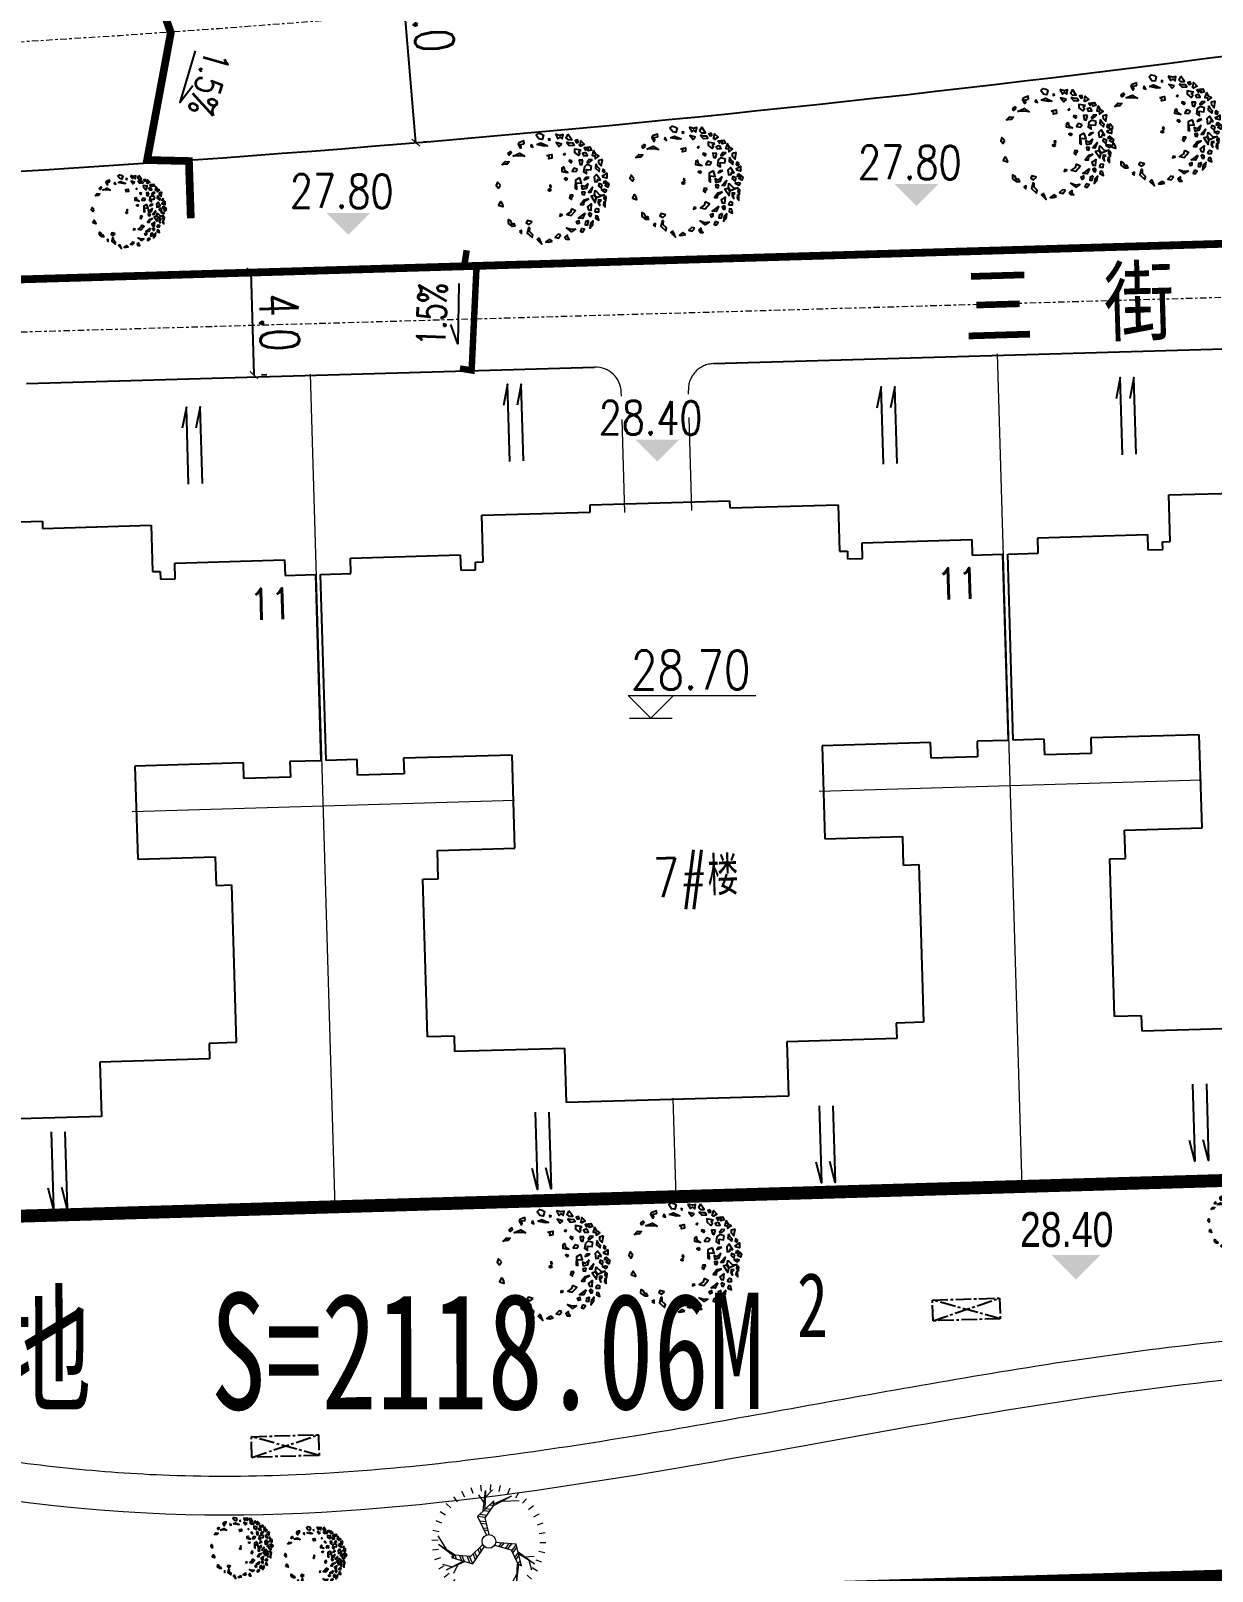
# Model space of a CAD drawing. Header units: inches. Extents: x 393 to 1582, y 246 to 1188.
# Drawn here: x 1165.7 to 1211.4, y 456.1 to 515.7 of the extents above; entities that cross this region are included whole.
import ezdxf

# ---------------------------------------------------------------- set-up
doc = ezdxf.new("R2010")
doc.units = ezdxf.units.IN
doc.header["$MEASUREMENT"] = 0
for name, pattern in [('ACAD_ISO10W100', [18.5, 12, -3, 0.5, -3]), ('CENTERX2', [4, 2.5, -0.5, 0.5, -0.5]), ('DASHED2', [0.375, 0.25, -0.125]), ('DOTE', [2.42, 2, -0.2, 0.02, -0.2])]:
    doc.linetypes.add(name, pattern=pattern)
for name, color, linetype, lineweight in [('buildelev', 2, 'Continuous', 20), ('FENCE', 100, 'Continuous', 18), ('ROAD', 1, 'Continuous', 25), ('ROAD-CENTER', 7, 'CENTERX2', 18), ('walk', 2, 'Continuous', 18), ('围墙', 75, 'FENCELINE1', 15), ('建筑型号', 2, 'Continuous', 18), ('树', 84, 'Continuous', 15)]:
    doc.layers.add(name, color=color, linetype=linetype, lineweight=lineweight)
for name, color, linetype in [('drain', 4, 'Continuous'), ('ELEV', 1, 'Continuous'), ('GREEN', 64, 'Continuous'), ('PUB_TEXT', 7, 'Continuous'), ('ROAD-TEXT', 4, 'Continuous'), ('roaddim', 2, 'Continuous'), ('roadradiu', 3, 'Continuous'), ('公共绿地', 3, 'Continuous'), ('外墙', 42, 'Continuous'), ('建筑层数', 7, 'Continuous'), ('车库边线', 4, 'DOTE')]:
    doc.layers.add(name, color=color, linetype=linetype)
doc.styles.add('-黑体', font='simhei.ttf', dxfattribs={"width": 0.8})
doc.styles.add('_HZTXT', font='txt.shx', dxfattribs={"width": 0.8, "bigfont": 'hztxt.shx'})
doc.styles.add('DIM_FONT', font='SIMPLEX.shx', dxfattribs={"width": 0.8})
doc.styles.add('FLS', font='', dxfattribs={"width": 0.8})
doc.styles.add('HZ', font='simplex.shx', dxfattribs={"width": 0.7, "bigfont": 'hztxt.shx'})
doc.styles.add('RO', font='romans.shx', dxfattribs={"width": 0.8})
doc.styles.add('宋体', font='', dxfattribs={"width": 0.7, "height": 1000})
doc.styles.get('FLS').set_extended_font_data('创艺繁隶书')
doc.styles.get('宋体').set_extended_font_data('SimSun')
doc.linetypes.add('FENCELINE1', pattern='A,0.25,-0.1,[133,ltypeshp.shx,S=0.1,R=0,X=-0.1,Y=0],-0.1,1', length=1.45)
doc.dimstyles.new('NORMAL', dxfattribs={"dimtxt": 1.5, "dimasz": 0.3, "dimexe": 0.5, "dimexo": 0.3, "dimgap": 0.3, "dimtad": 1, "dimdec": 1, "dimzin": 1, "dimdsep": 46, "dimtxsty": 'HZ', "dimblk": 'ARCHTICK', "dimcen": 0, "dimclrt": 256, "dimadec": 0, "dimazin": 0, "dimtfac": 1, "dimtdec": 1, "dimtofl": 0, "dimtmove": 0, "dimatfit": 3, "dimldrblk": 'ARCHTICK', "dimfxl": 1, "dimtolj": 2, "dimtzin": 0, "dimarcsym": 0})

# ---------------------------------------------------------------- blocks, each defined once
blk = doc.blocks.new('_ARCHTICK')
at = {"color": 0, "linetype": 'ByBlock', "const_width": 0.15}
blk.add_lwpolyline([(-0.5, -0.5), (0.5, 0.5)], dxfattribs=at)
blk = doc.blocks.new('*D98')
at = {"layer": 'DEFPOINTS', "color": 0, "ltscale": 0.3, "transparency": 16777216}
for p in [(1179.789, 521.316), (1179.789, 521.316), (1180.623, 511.351)]:
    blk.add_point(p, dxfattribs=at)
at = {"layer": 'roaddim', "color": 0, "lineweight": -2, "ltscale": 0.3, "transparency": 16777216}
for p, q in [((1180.623, 511.351), (1179.789, 521.316)), ((1180.088, 521.341), (1180.287, 521.358)), ((1180.922, 511.376), (1181.121, 511.393))]:
    blk.add_line(p, q, dxfattribs=at)
at = {"layer": 'roaddim', "color": 0, "lineweight": -2, "ltscale": 0.3, "transparency": 16777216, "xscale": 0.3, "yscale": 0.3, "zscale": 0.3}
for p, rotation in [((1179.789, 521.316), 94.78542246454629), ((1180.623, 511.351), 274.7854224645463)]:
    blk.add_blockref('_ARCHTICK', p, dxfattribs=dict(at, rotation=rotation))
at = {"layer": 'roaddim', "ltscale": 0.3, "transparency": 16777216, "insert": (1181.252, 516.421), "char_height": 1.5, "attachment_point": 5, "rotation": 274.78542, "style": 'HZ'}
blk.add_mtext('\\A2;10.0', dxfattribs=at)
blk = doc.blocks.new('*D345')
at = {"layer": 'DEFPOINTS', "color": 0, "ltscale": 0.3, "transparency": 16777216}
for p in [(1179.789, 521.316), (1179.789, 521.316), (1180.623, 511.351)]:
    blk.add_point(p, dxfattribs=at)
at = {"layer": 'roaddim', "color": 0, "lineweight": -2, "ltscale": 0.3, "transparency": 16777216}
for p, q in [((1180.623, 511.351), (1179.789, 521.316)), ((1180.088, 521.341), (1180.287, 521.358)), ((1180.922, 511.376), (1181.121, 511.393))]:
    blk.add_line(p, q, dxfattribs=at)
at = {"layer": 'roaddim', "color": 0, "lineweight": -2, "ltscale": 0.3, "transparency": 16777216, "xscale": 0.3, "yscale": 0.3, "zscale": 0.3}
for p, rotation in [((1179.789, 521.316), 94.78542246454629), ((1180.623, 511.351), 274.7854224645463)]:
    blk.add_blockref('_ARCHTICK', p, dxfattribs=dict(at, rotation=rotation))
at = {"layer": 'roaddim', "ltscale": 0.3, "transparency": 16777216, "insert": (1181.059, 518.729), "char_height": 1.5, "attachment_point": 5, "rotation": 274.78542, "style": 'HZ'}
blk.add_mtext('\\A2;10.0', dxfattribs=at)
blk = doc.blocks.new('bg')
at = {"layer": 'buildelev'}
blk.add_line((403415.903, 597892.095), (403417.408, 597892.095), dxfattribs=at)
blk.add_lwpolyline([(403417.451, 597892.89), (403416.656, 597892.095), (403415.86, 597892.89), (403420.35, 597892.89)], dxfattribs=at)
blk = doc.blocks.new('psss')
at = {"layer": 'drain', "ltscale": 3}
for points in [[(-2.979, 0.527), (0.007, 0.531), (-0.808, 0.714)], [(-2.967, -0.004), (0, 0), (-0.815, 0.183)]]:
    blk.add_lwpolyline(points, dxfattribs=at)
blk = doc.blocks.new('*D196')
at = {"layer": 'DEFPOINTS', "color": 0, "ltscale": 0.3, "transparency": 16777216}
for p in [(1174.236, 506.365), (1174.354, 502.366), (1174.354, 502.366)]:
    blk.add_point(p, dxfattribs=at)
at = {"layer": 'roaddim', "color": 0, "lineweight": -2, "ltscale": 0.3, "transparency": 16777216}
for p, q in [((1174.236, 506.365), (1174.354, 502.366)), ((1174.536, 506.373), (1174.736, 506.379)), ((1174.654, 502.375), (1174.854, 502.381))]:
    blk.add_line(p, q, dxfattribs=at)
at = {"layer": 'roaddim', "color": 0, "lineweight": -2, "ltscale": 0.3, "transparency": 16777216, "xscale": 0.3, "yscale": 0.3, "zscale": 0.3}
for p, rotation in [((1174.236, 506.365), 91.69491554800278), ((1174.354, 502.366), 271.6949155480028)]:
    blk.add_blockref('_ARCHTICK', p, dxfattribs=dict(at, rotation=rotation))
at = {"layer": 'roaddim', "ltscale": 0.3, "transparency": 16777216, "insert": (1175.345, 504.396), "char_height": 1.5, "attachment_point": 5, "rotation": 271.69492, "style": 'HZ'}
blk.add_mtext('\\A2;4.0', dxfattribs=at)
blk = doc.blocks.new('t2')
for p, q in [((-1.778, 2.79), (-1.586, 2.486)), ((-1.436, 2.005), (-0.893, 2.819)), ((-1.267, 3.056), (-1.13, 2.723)), ((-0.717, 3.229), (-0.64, 2.878)), ((-0.145, 3.305), (-0.13, 2.946)), ((0.431, 3.28), (0.383, 2.924)), ((0.994, 3.155), (0.885, 2.813)), ((1.527, 2.935), (1.36, 2.616)), ((-2.625, 2.013), (-2.34, 1.793)), ((-2.297, 1.922), (-2.202, 1.35)), ((-2.235, 2.438), (-1.993, 2.173)), ((-1.341, 2.608), (-1.585, 1.519)), ((-1.341, 2.608), (-1.511, 1.474)), ((2.013, 2.625), (1.793, 2.34)), ((2.438, 2.235), (2.173, 1.993)), ((-3.155, 0.994), (-2.813, 0.885)), ((-2.935, 1.527), (-2.616, 1.36)), ((-1.951, 1.096), (-2.528, 1.121)), ((-1.626, 0.774), (-2.499, 1.578)), ((-2.499, 1.578), (-1.631, 0.893)), ((-1.732, 1.609), (-1.56, 0.321)), ((-1.535, 1.473), (-1.732, 1.609)), ((-1.236, 0.622), (-1.535, 1.473)), ((1.058, 1.19), (0.278, 0.272)), ((2.259, 0.696), (1.058, 1.19)), ((1.483, 1.021), (2.616, 1.375)), ((2.616, 1.375), (1.589, 0.966)), ((1.925, 1.142), (2.235, 1.629)), ((2.813, 1.028), (2.27, 1.232)), ((2.79, 1.778), (2.486, 1.586)), ((3.056, 1.267), (2.723, 1.13)), ((-3.28, 0.431), (-2.924, 0.383)), ((-1.56, 0.321), (-0.375, 0.105)), ((-0.309, 0.252), (-1.236, 0.622)), ((0.372, 0.141), (1.156, 0.759)), ((1.156, 0.759), (2.043, 0.592)), ((2.929, -0.143), (2.032, 0.571)), ((2.043, 0.592), (2.259, 0.696)), ((2.929, -0.143), (2.108, 0.613)), ((2.454, 0.241), (2.888, -0.636)), ((3.229, 0.717), (2.878, 0.64)), ((3.305, 0.145), (2.946, 0.13)), ((-3.305, -0.145), (-2.946, -0.13)), ((-3.229, -0.717), (-2.878, -0.64)), ((-0.064, -0.393), (0.08, -1.381)), ((0.502, -1.511), (0.096, -0.377)), ((3.155, -0.994), (2.813, -0.885)), ((3.28, -0.431), (2.924, -0.383)), ((-3.056, -1.267), (-2.723, -1.13)), ((-2.79, -1.778), (-2.486, -1.586)), ((-0.527, -2.305), (0.502, -1.511)), ((0.08, -1.381), (-0.508, -2.066)), ((2.935, -1.527), (2.616, -1.36)), ((-2.438, -2.235), (-2.173, -1.993)), ((-2.013, -2.625), (-1.793, -2.34)), ((-1.018, -2.246), (-1.994, -2.183)), ((-1.588, -2.465), (-0.521, -2.045)), ((-1.588, -2.465), (-0.523, -2.132)), ((-1.527, -2.935), (-1.36, -2.616)), ((-0.508, -2.066), (-0.527, -2.305)), ((-0.516, -2.95), (-0.068, -2.582)), ((0.143, -1.795), (-0.117, -2.953)), ((-0.117, -2.953), (0.042, -1.859)), ((0.026, -2.238), (0.294, -2.75)), ((1.778, -2.79), (1.586, -2.486)), ((2.235, -2.438), (1.993, -2.173)), ((2.625, -2.013), (2.34, -1.793)), ((-0.994, -3.155), (-0.885, -2.813)), ((-0.431, -3.28), (-0.383, -2.924)), ((0.145, -3.305), (0.13, -2.946)), ((0.717, -3.229), (0.64, -2.878)), ((1.267, -3.056), (1.13, -2.723))]:
    blk.add_line(p, q)
at = {"color": 0}
for p, q in [((-1.712, 1.459), (-1.635, 1.542)), ((-1.691, 1.298), (-1.533, 1.469)), ((-1.648, 0.977), (-1.44, 1.203)), ((-1.626, 0.817), (-1.393, 1.07)), ((0.875, 0.976), (0.985, 0.624)), ((1.071, 1.185), (1.207, 0.75)), ((1.221, 1.123), (1.346, 0.724)), ((1.52, 1), (1.623, 0.672)), ((1.67, 0.938), (1.762, 0.645)), ((-1.583, 0.496), (-1.3, 0.803)), ((-1.562, 0.335), (-1.253, 0.67)), ((-1.283, 0.27), (-1.033, 0.541)), ((-1.138, 0.244), (-0.909, 0.491)), ((-0.847, 0.191), (-0.662, 0.393)), ((-0.702, 0.165), (-0.538, 0.343)), ((0.494, 0.526), (0.566, 0.294)), ((0.589, 0.638), (0.671, 0.377)), ((0.78, 0.863), (0.88, 0.542)), ((1.97, 0.815), (2.039, 0.593)), ((2.119, 0.753), (2.153, 0.645)), ((0.209, -0.691), (-0.028, -0.637)), ((0.258, -0.83), (-0.009, -0.769)), ((0.106, -1.817), (-0.23, -1.741)), ((0.362, -1.619), (-0.046, -1.527)), ((0.358, -1.107), (0.029, -1.033)), ((0.49, -1.52), (0.046, -1.42)), ((0.407, -1.246), (0.048, -1.165)), ((-0.407, -2.212), (-0.518, -2.187)), ((-0.279, -2.113), (-0.506, -2.062)), ((-0.023, -1.916), (-0.322, -1.848))]:
    blk.add_line(p, q, dxfattribs=at)
blk.add_circle((0, 0), 0.397)
at = {"style": 'DIM_FONT', "width": 0.8, "flags": 9}
for tag in ['XSIZE', 'YSIZE']:
    blk.add_attdef(tag, (0, 0), '', height=0.000997, rotation=122.33523, dxfattribs=at)
blk = doc.blocks.new('A$C72E4118A')
at = {"layer": 'ROAD-TEXT', "const_width": 0.25}
blk.add_lwpolyline([(4.677, 1.103), (4.102, 1.097), (4.114, 0.623), (0.128, 0.141), (0.125, 0.601)], dxfattribs=at)
at = {"layer": 'ROAD-TEXT'}
blk.add_lwpolyline([(3.357, 1.194), (1.058, 0.84), (1.748, 1.227)], dxfattribs=at)
at = {"layer": 'ROAD-TEXT', "style": 'RO', "width": 0.7}
blk.add_text('1.5%', height=1.1, rotation=7.662, dxfattribs=at).set_placement((0.872, 1.311))
blk = doc.blocks.new('GPPMTR01')
at = {"color": 0, "linetype": 'ByBlock'}
for points in [[(-0.263, 0.454), (-0.27, 0.431), (-0.248, 0.431), (-0.243, 0.447)], [(-0.215, 0.443), (-0.218, 0.456), (-0.242, 0.475), (-0.199, 0.486), (-0.199, 0.449)], [(-0.166, 0.433), (-0.207, 0.386), (-0.18, 0.371), (-0.137, 0.387), (-0.147, 0.409), (-0.165, 0.407)], [(-0.173, 0.469), (-0.151, 0.518), (-0.12, 0.516), (-0.128, 0.487), (-0.144, 0.498), (-0.151, 0.48), (-0.145, 0.47)], [(-0.127, 0.461), (-0.133, 0.429), (-0.111, 0.428), (-0.096, 0.459)], [(-0.106, 0.53), (-0.073, 0.496), (-0.058, 0.515), (-0.035, 0.504), (-0.038, 0.545), (-0.064, 0.53)], [(-0.038, 0.477), (-0.055, 0.454), (-0.043, 0.424), (-0.032, 0.439)], [(0.007, 0.443), (-0.026, 0.412), (-0.02, 0.382), (0.016, 0.352), (0.045, 0.367), (0.01, 0.386), (0.034, 0.42)], [(0.005, 0.559), (-0.005, 0.523), (0.016, 0.511), (0.051, 0.519)], [(0.01, 0.485), (0.042, 0.462), (0.084, 0.477), (0.066, 0.492), (0.042, 0.485)], [(0.105, 0.53), (0.084, 0.519), (0.099, 0.504), (0.114, 0.511)], [(0.158, 0.447), (0.096, 0.443), (0.105, 0.412), (0.146, 0.393), (0.155, 0.416), (0.14, 0.428)], [(0.131, 0.488), (0.137, 0.5), (0.134, 0.53), (0.173, 0.507), (0.146, 0.481)], [(0.179, 0.477), (0.229, 0.496), (0.25, 0.473), (0.223, 0.458), (0.22, 0.477), (0.202, 0.469), (0.199, 0.458)], [(0.205, 0.439), (0.179, 0.42), (0.194, 0.405), (0.226, 0.416)], [(0.268, 0.45), (0.253, 0.435), (0.241, 0.409), (0.274, 0.428)], [(-0.412, 0.305), (-0.364, 0.304), (-0.367, 0.328), (-0.343, 0.337), (-0.374, 0.364), (-0.382, 0.335)], [(-0.354, 0.404), (-0.335, 0.371), (-0.312, 0.378), (-0.293, 0.408)], [(-0.304, 0.31), (-0.343, 0.272), (-0.298, 0.279)], [(-0.298, 0.355), (-0.259, 0.362), (-0.24, 0.402), (-0.263, 0.4), (-0.275, 0.378)], [(-0.215, 0.295), (-0.215, 0.276), (-0.206, 0.283)], [(-0.123, 0.314), (-0.144, 0.295), (-0.135, 0.287), (-0.115, 0.295)], [(-0.079, 0.401), (-0.097, 0.371), (-0.064, 0.359), (-0.049, 0.371)], [(-0.032, 0.317), (-0.058, 0.295), (-0.043, 0.264), (-0.023, 0.291)], [(0.045, 0.295), (0.042, 0.249), (0.105, 0.211), (0.119, 0.219), (0.069, 0.245), (0.096, 0.283)], [(0.084, 0.371), (0.072, 0.344), (0.081, 0.321), (0.084, 0.344)], [(0.128, 0.336), (0.137, 0.287), (0.114, 0.272), (0.146, 0.26), (0.158, 0.302)], [(0.199, 0.291), (0.179, 0.352), (0.211, 0.31)], [(0.214, 0.359), (0.274, 0.374), (0.291, 0.409), (0.282, 0.336), (0.247, 0.333)], [(0.25, 0.325), (0.241, 0.298), (0.312, 0.302), (0.282, 0.329)], [(0.315, 0.416), (0.306, 0.401), (0.318, 0.39), (0.348, 0.393)], [(0.321, 0.363), (0.306, 0.34), (0.327, 0.325), (0.356, 0.325), (0.327, 0.336)], [(0.351, 0.382), (0.348, 0.371), (0.368, 0.355), (0.392, 0.359)], [(0.386, 0.257), (0.368, 0.272), (0.365, 0.287), (0.377, 0.298), (0.401, 0.283)], [(-0.482, 0.196), (-0.461, 0.207), (-0.432, 0.177), (-0.452, 0.154), (-0.494, 0.15), (-0.5, 0.177)], [(-0.417, 0.109), (-0.411, 0.15), (-0.357, 0.188), (-0.369, 0.162)], [(-0.393, 0.241), (-0.408, 0.23), (-0.396, 0.226)], [(-0.283, 0.139), (-0.269, 0.181), (-0.239, 0.166), (-0.248, 0.139), (-0.263, 0.15)], [(-0.064, 0.207), (-0.085, 0.184), (-0.115, 0.203), (-0.115, 0.219), (-0.085, 0.207), (-0.052, 0.226)], [(-0.02, 0.188), (-0.008, 0.192), (0.001, 0.177), (-0.02, 0.169)], [(0.152, 0.162), (0.137, 0.139), (0.158, 0.12), (0.176, 0.128), (0.161, 0.143)], [(0.179, 0.272), (0.167, 0.245), (0.185, 0.238), (0.199, 0.253)], [(0.253, 0.268), (0.241, 0.226), (0.259, 0.177), (0.274, 0.203), (0.253, 0.219)], [(0.303, 0.268), (0.309, 0.219), (0.336, 0.215), (0.351, 0.234)], [(0.348, 0.173), (0.377, 0.128), (0.356, 0.097), (0.354, 0.128)], [(0.401, 0.207), (0.383, 0.219), (0.365, 0.211), (0.368, 0.196), (0.392, 0.192)], [(0.431, 0.26), (0.419, 0.245), (0.436, 0.23), (0.466, 0.249)], [(0.422, 0.166), (0.419, 0.135), (0.439, 0.12), (0.451, 0.139)], [(0.442, 0.203), (0.451, 0.169), (0.487, 0.139), (0.472, 0.181)], [(-0.482, 0.014), (-0.506, 0.025), (-0.514, -0.024), (-0.506, -0.036), (-0.464, -0.036), (-0.47, -0.024), (-0.494, -0.017)], [(-0.446, 0.071), (-0.432, 0.055), (-0.414, 0.067)], [(-0.02, 0.033), (-0.035, 0.025), (-0.026, 0.017), (-0.014, 0.021)], [(0.25, 0.086), (0.271, 0.063), (0.274, 0.021), (0.303, 0.052), (0.285, 0.109)], [(0.401, 0.078), (0.398, 0.063), (0.374, 0.067), (0.377, 0.09)], [(0.428, 0.025), (0.431, -0.021), (0.377, -0.043), (0.41, -0.013)], [(0.451, 0.074), (0.469, 0.052), (0.484, 0.063), (0.472, 0.093)], [(-0.467, -0.131), (-0.464, -0.157), (-0.482, -0.154), (-0.485, -0.127)], [(-0.437, -0.131), (-0.429, -0.066), (-0.381, -0.04), (-0.408, -0.078)], [(0.256, -0.013), (0.241, -0.028), (0.253, -0.04)], [(0.407, -0.119), (0.389, -0.138), (0.398, -0.176), (0.419, -0.154)], [(0.436, -0.066), (0.442, -0.097), (0.466, -0.097), (0.481, -0.074), (0.46, -0.078)], [(-0.42, -0.26), (-0.432, -0.218), (-0.411, -0.188), (-0.402, -0.214), (-0.411, -0.229)], [(0.416, -0.218), (0.389, -0.233), (0.392, -0.271), (0.407, -0.248)], [(-0.266, -0.366), (-0.304, -0.374), (-0.283, -0.4), (-0.251, -0.393)], [(0.17, -0.286), (0.137, -0.317), (0.149, -0.336), (0.176, -0.321)], [(0.188, -0.431), (0.211, -0.423), (0.188, -0.408)], [(0.205, -0.332), (0.199, -0.343), (0.235, -0.378), (0.294, -0.359), (0.274, -0.34), (0.235, -0.351)], [(0.327, -0.305), (0.333, -0.328), (0.389, -0.313)], [(-0.115, -0.473), (-0.138, -0.438), (-0.106, -0.438), (-0.085, -0.446)], [(0.072, -0.48), (0.042, -0.461), (0.06, -0.45), (0.066, -0.454), (0.096, -0.454), (0.096, -0.438), (0.125, -0.442), (0.114, -0.461)]]:
    blk.add_lwpolyline(points, close=True, dxfattribs=at)
blk.add_circle((0, 0), 0.01, dxfattribs=at)
blk = doc.blocks.new('A$C4417064F')
at = {"layer": 'GREEN', "xscale": 4.647578996463836, "yscale": 4.647578996463836, "zscale": 4.647578996463836, "rotation": 300.5404110418328}
blk.add_blockref('GPPMTR01', (0.801, 3.068), dxfattribs=at)
blk = doc.blocks.new('*D366')
at = {"layer": 'DEFPOINTS', "color": 0, "ltscale": 0.3, "transparency": 16777216}
for p in [(1186.267, 889.56), (1351.243, 417.562)]:
    blk.add_point(p, dxfattribs=at)
at = {"layer": 'roadradiu', "color": 0, "lineweight": -2, "ltscale": 0.3, "transparency": 16777216}
blk.add_line((1189.23, 881.081), (1186.267, 889.56), dxfattribs=at)
at = {"layer": 'roadradiu', "color": 0, "lineweight": -2, "ltscale": 0.3, "transparency": 16777216, "xscale": 0.5, "yscale": 0.5, "zscale": 0.5, "rotation": 109.2659378040136}
blk.add_blockref('_ARCHTICK', (1186.267, 889.56), dxfattribs=at)
at = {"layer": 'roadradiu', "ltscale": 0.3, "transparency": 16777216, "insert": (1189.256, 884.189), "char_height": 1.5, "attachment_point": 5, "rotation": 289.26594, "style": 'HZ'}
blk.add_mtext('\\A2;R500.0', dxfattribs=at)
blk = doc.blocks.new('*D367')
at = {"layer": 'DEFPOINTS', "color": 0, "ltscale": 0.3, "transparency": 16777216}
for p in [(1102.7, 855.811), (1268.804, 491.93)]:
    blk.add_point(p, dxfattribs=at)
at = {"layer": 'roadradiu', "color": 0, "lineweight": -2, "ltscale": 0.3, "transparency": 16777216}
blk.add_line((1105.544, 849.58), (1102.7, 855.811), dxfattribs=at)
at = {"layer": 'roadradiu', "color": 0, "lineweight": -2, "ltscale": 0.3, "transparency": 16777216, "xscale": 0.5, "yscale": 0.5, "zscale": 0.5, "rotation": 114.5356906864757}
blk.add_blockref('_ARCHTICK', (1102.7, 855.811), dxfattribs=at)
at = {"layer": 'roadradiu', "ltscale": 0.3, "transparency": 16777216, "insert": (1105.285, 852.676), "char_height": 1.5, "attachment_point": 5, "rotation": 294.53569, "style": 'HZ'}
blk.add_mtext('\\A2;R400.0', dxfattribs=at)
blk = doc.blocks.new('*D368')
at = {"layer": 'DEFPOINTS', "color": 0, "ltscale": 0.3, "transparency": 16777216}
for p in [(1082.317, 845.798), (1268.804, 491.93)]:
    blk.add_point(p, dxfattribs=at)
at = {"layer": 'roadradiu', "color": 0, "lineweight": -2, "ltscale": 0.3, "transparency": 16777216}
blk.add_line((1085.511, 839.738), (1082.317, 845.798), dxfattribs=at)
at = {"layer": 'roadradiu', "color": 0, "lineweight": -2, "ltscale": 0.3, "transparency": 16777216, "xscale": 0.5, "yscale": 0.5, "zscale": 0.5, "rotation": 117.7890269071793}
blk.add_blockref('_ARCHTICK', (1082.317, 845.798), dxfattribs=at)
at = {"layer": 'roadradiu', "ltscale": 0.3, "transparency": 16777216, "insert": (1085.076, 842.815), "char_height": 1.5, "attachment_point": 5, "rotation": 297.78903, "style": 'HZ'}
blk.add_mtext('\\A2;R400.0', dxfattribs=at)

msp = doc.modelspace()

# ---------------------------------------------------------------- linework, layer by layer
at = {"layer": 'ELEV', "color": 0}
for points in [[(1199.147, 509.746), (1200.844, 509.746), (1199.996, 508.897)], [(1177.167, 508.633), (1178.864, 508.633), (1178.015, 507.785)], [(1189.12, 499.87), (1190.817, 499.87), (1189.969, 499.021)], [(1205.217, 468.338), (1207.126, 468.338), (1206.172, 467.383)]]:
    msp.add_solid(points, dxfattribs=at)
at = {"layer": 'FENCE', "color": 0, "ltscale": 0.3}
msp.add_line((1190.693, 470.586), (1190.58, 474.394), dxfattribs=at)
at = {"layer": 'ROAD', "color": 0, "linetype": 'Continuous'}
msp.add_line((1128.45, 504.97), (1219.544, 507.596), dxfattribs=at)
at = {"layer": 'ROAD', "color": 0, "ltscale": 0.3}
for p, q in [((1192.142, 502.804), (1214.132, 503.438)), ((1165.553, 502.038), (1187.543, 502.672))]:
    msp.add_line(p, q, dxfattribs=at)
at = {"layer": 'ROAD', "color": 0, "linetype": 'Continuous'}
msp.add_arc((1123.947, 1188.358), 679.375, 271.622657, 277.851994, dxfattribs=at)
at = {"layer": 'ROAD-CENTER', "color": 5, "ltscale": 0.1}
msp.add_line((1128.508, 502.971), (1255.712, 506.638), dxfattribs=at)
msp.add_arc((1123.957, 1187.983), 674, 271.218953, 281.724472, dxfattribs=at)
msp.add_arc((1123.957, 1187.983), 674, 271.218953, 281.724472, dxfattribs=at)
at = {"layer": 'ROAD-TEXT', "color": 0, "const_width": 0.3}
msp.add_lwpolyline([(1170.571, 523.116), (1170.951, 520.854), (1169.374, 520.628), (1171.144, 515.605), (1170.226, 510.678), (1171.844, 510.639), (1171.917, 508.427)], dxfattribs=at)
at = {"layer": 'ROAD-TEXT', "color": 0, "ltscale": 0.3}
msp.add_lwpolyline([(1172.089, 514.906), (1171.495, 512.903), (1171.999, 513.555)], dxfattribs=at)
at = {"layer": 'walk', "color": 0, "linetype": 'ACAD_ISO10W100', "ltscale": 0.3}
for p, q in [((1188.71, 497.05), (1188.572, 501.702)), ((1191.308, 497.126), (1191.171, 501.775))]:
    msp.add_line(p, q, dxfattribs=at)
for centre, start, end in [((1192.17, 501.805), 91.65109, 181.69481), ((1187.572, 501.672), 1.69481, 91.65109)]:
    msp.add_arc(centre, 1, start, end, dxfattribs=at)
at = {"layer": '公共绿地', "color": 0, "linetype": 'FENCELINE1', "ltscale": 0.1, "const_width": 0.5}
msp.add_lwpolyline([(1123.422, 468.596), (1123.712, 458.81), (1129.287, 453.472), (1263.314, 457.438), (1262.861, 472.722), (1123.422, 468.596)], dxfattribs=at)
at = {"layer": '围墙', "color": 0, "ltscale": 0.2}
for p, q in [((1204.087, 470.982), (1203.135, 503.178)), ((1177.499, 470.196), (1176.546, 502.392)), ((1196.232, 486.267), (1211.025, 486.705)), ((1169.643, 485.48), (1184.437, 485.918)), ((1123.522, 468.598), (1262.961, 472.725))]:
    msp.add_line(p, q, dxfattribs=at)
at = {"layer": '外墙', "color": 2, "ltscale": 0.1}
for p, q in [((1187.365, 497.342), (1192.763, 497.502)), ((1192.763, 497.502), (1192.771, 497.222)), ((1209.764, 497.725), (1213.962, 497.849)), ((1209.817, 495.925), (1209.764, 497.725)), ((1183.176, 496.938), (1187.374, 497.062)), ((1183.229, 495.139), (1183.176, 496.938)), ((1187.374, 497.062), (1187.365, 497.342)), ((1192.771, 497.222), (1196.97, 497.346)), ((1196.97, 497.346), (1197.023, 495.547)), ((1160.777, 496.555), (1166.175, 496.715)), ((1166.175, 496.715), (1166.183, 496.435)), ((1166.183, 496.435), (1170.381, 496.559)), ((1170.381, 496.559), (1170.434, 494.76)), ((1197.889, 495.873), (1202.137, 495.998)), ((1197.906, 495.273), (1197.889, 495.873)), ((1202.137, 495.998), (1202.154, 495.399)), ((1204.686, 496.074), (1208.934, 496.199)), ((1204.703, 495.474), (1204.686, 496.074)), ((1208.934, 496.199), (1208.951, 495.6)), ((1209.517, 495.917), (1209.817, 495.925)), ((1209.526, 495.617), (1209.517, 495.917)), ((1171.3, 495.086), (1175.548, 495.212)), ((1171.318, 494.486), (1171.3, 495.086)), ((1175.548, 495.212), (1175.566, 494.612)), ((1178.097, 495.287), (1182.345, 495.413)), ((1178.115, 494.687), (1178.097, 495.287)), ((1182.345, 495.413), (1182.363, 494.813)), ((1182.929, 495.13), (1183.229, 495.139)), ((1182.938, 494.83), (1182.929, 495.13)), ((1197.023, 495.547), (1197.323, 495.556)), ((1197.323, 495.556), (1197.332, 495.256)), ((1197.332, 495.256), (1197.906, 495.273)), ((1202.154, 495.399), (1203.329, 495.433)), ((1203.329, 495.433), (1203.542, 488.236)), ((1203.529, 495.439), (1204.703, 495.474)), ((1203.742, 488.242), (1203.529, 495.439)), ((1208.951, 495.6), (1209.526, 495.617)), ((1170.434, 494.76), (1170.734, 494.769)), ((1170.734, 494.769), (1170.743, 494.469)), ((1170.743, 494.469), (1171.318, 494.486)), ((1175.566, 494.612), (1176.741, 494.647)), ((1176.741, 494.647), (1176.954, 487.45)), ((1176.94, 494.652), (1178.115, 494.687)), ((1177.153, 487.456), (1176.94, 494.652)), ((1182.363, 494.813), (1182.938, 494.83)), ((1200.543, 488.148), (1196.345, 488.024)), ((1196.345, 488.024), (1196.452, 484.425)), ((1200.561, 487.548), (1200.543, 488.148)), ((1203.542, 488.236), (1202.342, 488.201)), ((1202.342, 488.201), (1202.36, 487.601)), ((1204.941, 488.278), (1203.742, 488.242)), ((1204.959, 487.678), (1204.941, 488.278)), ((1210.939, 488.455), (1206.74, 488.331)), ((1206.74, 488.331), (1206.758, 487.731)), ((1211.045, 484.857), (1210.939, 488.455)), ((1173.955, 487.361), (1169.757, 487.237)), ((1173.973, 486.761), (1173.955, 487.361)), ((1176.954, 487.45), (1175.754, 487.414)), ((1175.754, 487.414), (1175.772, 486.814)), ((1178.353, 487.491), (1177.153, 487.456)), ((1178.371, 486.891), (1178.353, 487.491)), ((1184.35, 487.669), (1180.152, 487.544)), ((1180.152, 487.544), (1180.17, 486.945)), ((1184.457, 484.07), (1184.35, 487.669)), ((1202.36, 487.601), (1200.561, 487.548)), ((1206.758, 487.731), (1204.959, 487.678)), ((1169.757, 487.237), (1169.863, 483.638)), ((1175.772, 486.814), (1173.973, 486.761)), ((1180.17, 486.945), (1178.371, 486.891)), ((1196.452, 484.425), (1199.45, 484.514)), ((1199.45, 484.514), (1199.483, 483.414)), ((1208.046, 484.768), (1211.045, 484.857)), ((1208.079, 483.669), (1208.046, 484.768)), ((1169.863, 483.638), (1172.862, 483.727)), ((1172.862, 483.727), (1172.894, 482.628)), ((1181.458, 483.981), (1184.457, 484.07)), ((1181.491, 482.882), (1181.458, 483.981)), ((1199.483, 483.414), (1200.082, 483.432)), ((1200.082, 483.432), (1200.263, 477.335)), ((1207.479, 483.651), (1208.079, 483.669)), ((1207.66, 477.554), (1207.479, 483.651)), ((1172.894, 482.628), (1173.494, 482.645)), ((1173.494, 482.645), (1173.675, 476.548)), ((1180.891, 482.864), (1181.491, 482.882)), ((1181.071, 476.767), (1180.891, 482.864)), ((1200.263, 477.335), (1199.213, 477.304)), ((1199.213, 477.304), (1199.231, 476.704)), ((1208.709, 477.585), (1207.66, 477.554)), ((1208.727, 476.985), (1208.709, 477.585)), ((1182.121, 476.798), (1181.071, 476.767)), ((1182.139, 476.198), (1182.121, 476.798)), ((1199.231, 476.704), (1194.983, 476.578)), ((1194.983, 476.578), (1195.045, 474.479)), ((1212.975, 477.111), (1208.727, 476.985)), ((1173.675, 476.548), (1172.625, 476.517)), ((1172.625, 476.517), (1172.643, 475.917)), ((1186.387, 476.324), (1182.139, 476.198)), ((1186.449, 474.225), (1186.387, 476.324)), ((1172.643, 475.917), (1168.395, 475.791)), ((1168.395, 475.791), (1168.457, 473.692)), ((1195.045, 474.479), (1186.449, 474.225)), ((1168.457, 473.692), (1159.86, 473.438))]:
    msp.add_line(p, q, dxfattribs=at)
at = {"layer": '树', "color": 0}
for points, knots in [([(1239.106, 463.453), (1238.531, 463.519), (1237.954, 463.594), (1236.214, 463.833), (1235.044, 464.014), (1231.509, 464.566), (1229.117, 464.947), (1224.715, 465.377), (1222.736, 465.467), (1218.796, 465.478), (1216.832, 465.4), (1210.96, 464.972), (1207.07, 464.433), (1199.613, 463.21), (1196.042, 462.54), (1188.928, 461.284), (1185.387, 460.701), (1179.904, 460.079), (1177.946, 459.914), (1174.353, 459.76), (1172.716, 459.747), (1169.756, 459.853), (1168.429, 459.952), (1165.762, 460.229), (1164.425, 460.406), (1160.399, 461.018), (1157.697, 461.53), (1153.008, 462.403), (1151.031, 462.767), (1147.213, 463.377), (1145.374, 463.63), (1142.181, 463.943), (1140.831, 464.033), (1138.138, 464.13), (1136.793, 464.139), (1132.766, 464.08), (1130.091, 463.925), (1126.149, 463.642), (1124.874, 463.541), (1123.601, 463.441)], [24.734089, 24.734089, 24.734089, 24.734089, 26.506797, 26.506797, 30.052213, 30.052213, 37.143046, 37.143046, 42.944093, 42.944093, 48.74514, 48.74514, 60.347234, 60.347234, 71.09405, 71.09405, 81.840866, 81.840866, 87.848275, 87.848275, 92.912212, 92.912212, 97.040697, 97.040697, 101.169182, 101.169182, 109.426152, 109.426152, 115.386664, 115.386664, 120.859197, 120.859197, 124.825999, 124.825999, 128.792801, 128.792801, 136.726405, 136.726405, 140.535584, 140.535584, 140.535584, 140.535584]), ([(1238.933, 461.963), (1234.729, 462.451), (1219.805, 465.531), (1196.974, 461.056), (1168.61, 456.332), (1145.314, 463.637), (1129.689, 462.417), (1123.719, 461.946)], [24.734089, 24.734089, 24.734089, 24.734089, 37.425641, 69.450477, 93.751089, 122.659902, 140.535584, 140.535584, 140.535584, 140.535584])]:
    msp.add_open_spline(points, degree=3, knots=knots, dxfattribs=at)
at = {"layer": '车库边线', "color": 0, "ltscale": 0.3}
for p, q in [((1203.238, 465.866, 0.002), (1200.615, 466.588, 0.002)), ((1200.639, 465.789, 0.002), (1203.214, 466.665, 0.002)), ((1176.883, 460.584, 0.002), (1174.26, 461.307, 0.002)), ((1174.284, 460.507, 0.002), (1176.859, 461.384, 0.002))]:
    msp.add_line(p, q, dxfattribs=at)
at = {"layer": '车库边线', "color": 0, "linetype": 'DASHED2', "ltscale": 0.5, "const_width": 0.3, "elevation": 0.937}
msp.add_lwpolyline([(1157.186, 505.821), (1217.91, 507.618), (1217.879, 508.642), (1219.379, 508.68), (1219.409, 507.662), (1267.388, 509.082), (1270.186, 414.523), (1270.186, 414.523), (1265.688, 414.39), (1266.194, 397.298), (1260.696, 397.135), (1260.705, 396.835), (1257.906, 396.752), (1258.11, 389.855), (1125.468, 385.931)], dxfattribs=at)
at = {"layer": '车库边线', "color": 0, "linetype": 'DASHED2', "ltscale": 0.5, "elevation": 0.002}
msp.add_lwpolyline([(1157.186, 505.821), (1217.909, 507.618), (1217.879, 508.642), (1219.379, 508.68), (1219.409, 507.662), (1267.388, 509.082), (1270.186, 414.523), (1270.186, 414.523), (1265.688, 414.39), (1266.194, 397.298), (1260.696, 397.135), (1260.705, 396.835), (1257.906, 396.752), (1258.11, 389.855), (1125.468, 385.931)], dxfattribs=at)
at = {"layer": '车库边线', "color": 0, "ltscale": 0.3, "elevation": 0.002}
for points in [[(1200.615, 466.588), (1203.214, 466.665), (1203.238, 465.866), (1200.639, 465.789)], [(1174.26, 461.307), (1176.859, 461.384), (1176.883, 460.584), (1174.284, 460.507)]]:
    msp.add_lwpolyline(points, close=True, dxfattribs=at)

# ---------------------------------------------------------------- block references
at = {"layer": 'buildelev', "color": 0, "linetype": 'Continuous', "xscale": 1.099999999998545, "yscale": 1.099999999998545, "zscale": 1.1}
msp.add_blockref('bg', (-442568.6, -657192.207), dxfattribs=at)
at = {"layer": 'ROAD', "color": 0, "rotation": 91.62464345549249}
for p in [(1208.411, 502.274), (1184.705, 502.013), (1199.156, 501.91), (1172.276, 501.131)]:
    msp.add_blockref('psss', p, dxfattribs=at)
at = {"layer": 'ROAD', "color": 0, "xscale": -1, "rotation": 91.76518745444659}
for p in [(1211.3, 471.981), (1185.86, 470.89), (1196.85, 471.142), (1167.134, 470.136)]:
    msp.add_blockref('psss', p, dxfattribs=at)
at = {"layer": 'ROAD-TEXT', "color": 0, "linetype": 'ACAD_ISO10W100', "ltscale": 0.3, "rotation": 80.4044356445444}
msp.add_blockref('A$C72E4118A', (1182.901, 502.393), dxfattribs=at)
at = {"layer": '树', "color": 0}
for p, xscale, yscale, zscale in [((1208.781, 508.977), 0.9100000000034925, 0.9100000000034925, 0.9099999999999999), ((1204.59, 508.454), 0.9100000000034925, 0.9100000000034925, 0.9099999999999999), ((1185.07, 506.728), 0.9100000000034925, 0.9100000000034925, 0.9099999999999999), ((1190.245, 506.996), 0.9100000000034925, 0.9100000000034925, 0.9099999999999999), ((1168.955, 506.788), 0.6050000000032014, 0.6050000000032014, 0.6050000000000001), ((1190.199, 465.354), 0.9100000000034925, 0.9100000000034925, 0.9099999999999999), ((1211.999, 468.031), 0.5, 0.5, 0.5), ((1185.109, 465.093), 0.9100000000034925, 0.9100000000034925, 0.9099999999999999), ((1173.431, 455.442), 0.5, 0.5, 0.5), ((1176.275, 455.086), 0.5, 0.5, 0.5)]:
    msp.add_blockref('A$C4417064F', p, dxfattribs=dict(at, xscale=xscale, yscale=yscale, zscale=zscale))
at = {"layer": '树', "xscale": 0.6671807999634088, "yscale": 0.6671807998791337, "zscale": 0.6671808000000001, "rotation": 66.027374180966}
msp.add_blockref('t2', (1183.451, 457.255), dxfattribs=at)

# ---------------------------------------------------------------- texts
at = {"layer": 'buildelev', "color": 0, "style": 'RO', "width": 0.8}
msp.add_text('28.70', height=1.5, dxfattribs=at).set_placement((1188.943, 490.206))
at = {"layer": 'ELEV', "color": 0, "style": 'DIM_FONT', "width": 0.8}
for s, p in [('27.80', (1197.726, 509.948)), ('27.80', (1175.746, 508.835)), ('28.40', (1187.699, 500.072))]:
    msp.add_text(s, height=1.3, rotation=359.67116, dxfattribs=at).set_placement(p)
at = {"layer": 'ELEV', "color": 0, "style": 'FLS', "width": 0.8}
msp.add_text('28.40', height=1.35, dxfattribs=at).set_placement((1204.001, 468.644))
at = {"layer": 'PUB_TEXT', "color": 0, "style": '-黑体', "width": 0.8}
msp.add_text('三  街', height=2.5, rotation=1.69492, dxfattribs=at).set_placement((1201.842, 503.764))
at = {"layer": 'ROAD-TEXT', "color": 0, "ltscale": 0.3, "style": 'DIM_FONT', "width": 0.8}
msp.add_text('1.5%', height=1, rotation=254.11432, dxfattribs=at).set_placement((1172.493, 515.004))
at = {"layer": '公共绿地', "color": 0, "linetype": 'ACAD_ISO10W100', "ltscale": 0.02, "style": '宋体', "width": 0.7}
for s, height, p in [('公共绿地', 4, (1152.802, 462.658)), ('2', 2.5, (1195.375, 465.155)), ('S=2118.06M', 4.5, (1172.685, 462.358))]:
    msp.add_text(s, height=height, rotation=0.05345, dxfattribs=at).set_placement(p)
at = {"layer": '建筑型号', "color": 0, "style": '_HZTXT', "width": 0.8}
msp.add_text('7#楼', height=1.5, rotation=1.71144, dxfattribs=at).set_placement((1189.825, 482.166))
at = {"layer": '建筑层数', "color": 0, "style": 'DIM_FONT', "width": 0.8}
for p in [(1200.794, 493.67), (1174.205, 492.883)]:
    msp.add_text('11', height=1.2, rotation=1.69492, dxfattribs=at).set_placement(p)

# ---------------------------------------------------------------- dimensions: what is measured, and where the dimension line sits
at = {"layer": 'roaddim', "color": 0, "ltscale": 0.3}
for p1, p2, picture, middle in [((1180.623, 511.351), (1179.789, 521.316), '*D98', (1181.252, 516.421)), ((1174.236, 506.365), (1174.354, 502.366), '*D196', (1175.345, 504.396))]:
    dim = msp.add_aligned_dim(p1=p1, p2=p2, distance=0, dimstyle='NORMAL', override={"dimzin": 0}, dxfattribs=at)
    dim.commit()
    dim.dimension.update_dxf_attribs({"geometry": picture, "text_midpoint": middle})
dim = msp.add_linear_dim(base=(1179.789, 521.316), p1=(1180.623, 511.351), p2=(1179.789, 521.316), angle=94.78542, dimstyle='NORMAL', override={"dimzin": 0}, dxfattribs=at)
dim.commit()
dim.dimension.update_dxf_attribs({"geometry": '*D345', "text_midpoint": (1180.013, 518.641), "dimtype": 161})
at = {"layer": 'roadradiu', "color": 0, "ltscale": 0.3}
for center, mpoint, picture, middle in [((1351.243, 417.562), (1186.267, 889.56), '*D366', (1188.265, 883.843)), ((1268.804, 491.93), (1102.7, 855.811), '*D367', (1104.33, 852.24)), ((1268.804, 491.93), (1082.317, 845.798), '*D368', (1084.147, 842.326))]:
    dim = msp.add_radius_dim(center=center, mpoint=mpoint, dimstyle='NORMAL', override={"dimasz": 0.5, "dimzin": 0}, dxfattribs=at)
    dim.commit()
    dim.dimension.update_dxf_attribs({"geometry": picture, "text_midpoint": middle, "dimtype": 164})

doc.saveas('drawing.dxf')
